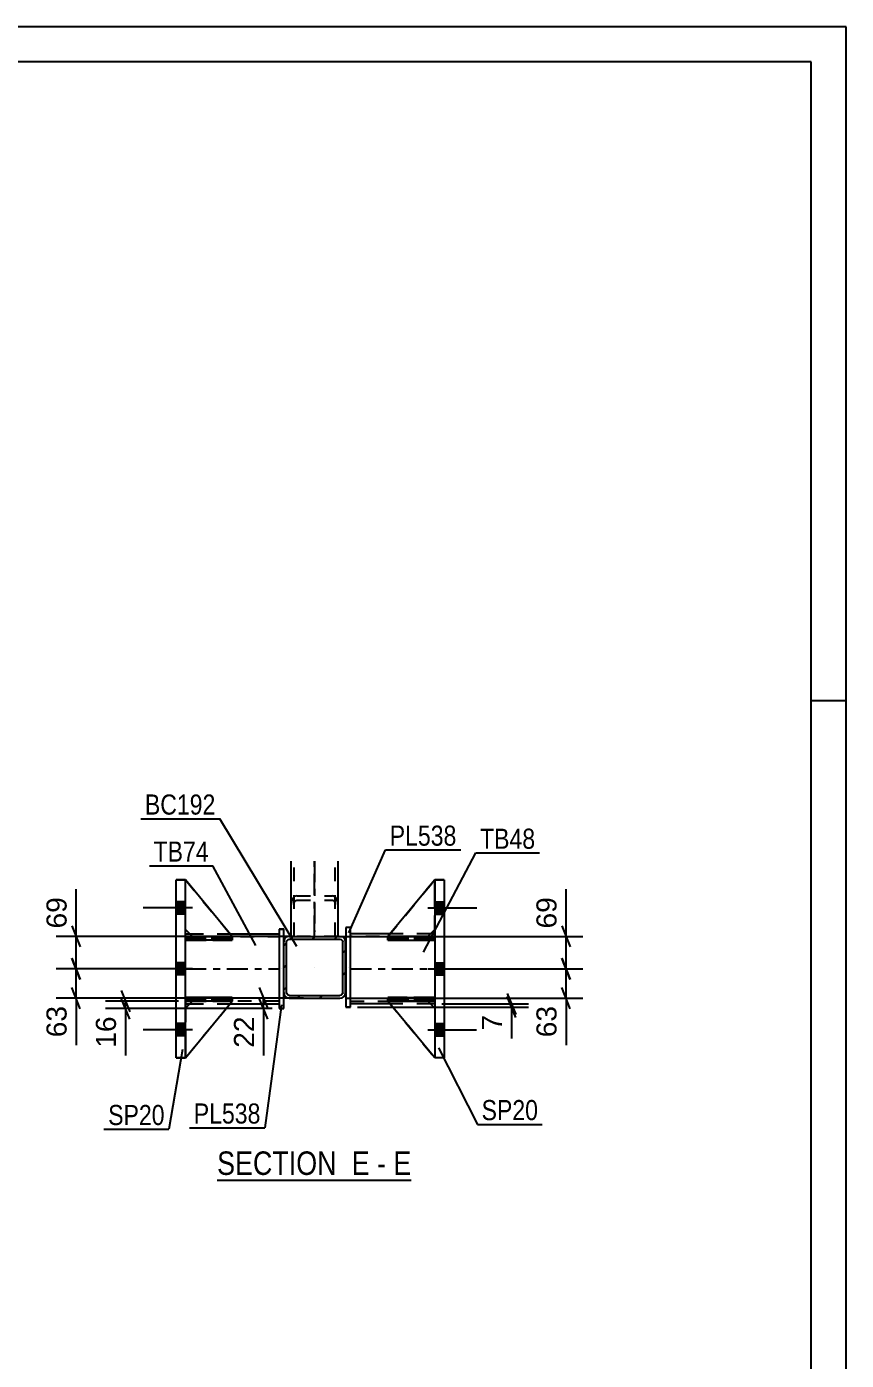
# Model space of a CAD drawing. Header units: millimetres. Extents: x 0 to 1189, y 0 to 841.
# Drawn here: x 1072.3 to 1189, y 651.1 to 841 of the extents above; entities that cross this region are included whole.
import ezdxf

# ---------------------------------------------------------------- set-up
doc = ezdxf.new("R2010")
doc.units = ezdxf.units.MM
doc.linetypes.add('DXK_LINE_DOT2', pattern=[3.9198, 1.9599, -1.9599])
doc.linetypes.add('DXK_LINE_DOT3', pattern=[5.9187, 2.979, -0.9799, 0.9799, -0.9799])
doc.styles.add('Arial', font='ARIAL.TTF', dxfattribs={"height": 0.2})
doc.styles.add('Arial Narrow', font='ARIALN.TTF', dxfattribs={"height": 0.2})

# ---------------------------------------------------------------- blocks, each defined once
blk = doc.blocks.new('Unknown-203723932-1135')
at = {"color": 5, "linetype": 'Continuous'}
for p, q in [((1189, 841), (0, 841)), ((1189, 0), (1189, 841)), ((1184, 836), (5, 836)), ((1184, 5), (1184, 836)), ((1189, 745), (1184, 745))]:
    blk.add_line(p, q, dxfattribs=at)
blk = doc.blocks.new('Unknown-203723932-19 - 7852')
at = {"color": 6, "linetype": 'Continuous'}
blk.add_line((1099.41, 676.74), (1127.06, 676.74), dxfattribs=at)
at = {"color": 0, "linetype": 'Continuous'}
for points in [[(1117.52, 677.49), (1117.52, 680.99), (1099.41, 680.99), (1099.41, 677.49)], [(1121.13, 677.49), (1121.13, 680.99), (1118.57, 680.99), (1118.57, 677.49)], [(1123.45, 677.49), (1123.45, 680.99), (1122.18, 680.99), (1122.18, 677.49)], [(1127.06, 677.49), (1127.06, 680.99), (1124.5, 680.99), (1124.5, 677.49)]]:
    blk.add_wipeout(points, dxfattribs=at)
at = {"color": 7, "linetype": 'Continuous', "style": 'Arial Narrow'}
for s, p in [('SECTION ', (1099.41, 677.49)), ('E', (1118.57, 677.49)), ('E', (1124.5, 677.49)), ('-', (1122.18, 677.49))]:
    blk.add_text(s, height=3.34, dxfattribs=at).set_placement(p)
blk = doc.blocks.new('Part-203723932-8010 - 7852')
at = {"color": 2, "linetype": 'Continuous'}
for p, q in [((1094.89, 719.5), (1094.89, 719.5)), ((1094.89, 719.5), (1094.89, 719.5)), ((1101.56, 711.43), (1094.89, 719.5)), ((1095.89, 711.43), (1094.89, 712.43)), ((1100.73, 711.43), (1101.56, 711.43)), ((1101.56, 711.43), (1101.56, 711.43))]:
    blk.add_line(p, q, dxfattribs=at)
at = {"color": 7, "linetype": 'DXK_LINE_DOT2'}
for p, q in [((1094.89, 712.43), (1094.89, 719.5)), ((1094.89, 719.5), (1101.56, 711.43)), ((1095.89, 711.43), (1094.89, 712.43)), ((1101.56, 711.43), (1095.89, 711.43)), ((1095.89, 711.43), (1095.89, 711.43)), ((1095.89, 711.43), (1100.73, 711.43)), ((1095.89, 711.43), (1095.89, 711.43))]:
    blk.add_line(p, q, dxfattribs=at)
at = {"color": 7, "linetype": 'DXK_LINE_DOT3'}
for p, q in [((1094.89, 711.43), (1094.89, 719.5)), ((1101.56, 711.43), (1094.89, 711.43))]:
    blk.add_line(p, q, dxfattribs=at)
blk = doc.blocks.new('Part-203723932-7934 - 7852')
at = {"color": 2, "linetype": 'Continuous'}
for p, q in [((1109.96, 711.46), (1109.96, 722.17)), ((1116.63, 711.46), (1116.63, 722.17))]:
    blk.add_line(p, q, dxfattribs=at)
at = {"color": 7, "linetype": 'DXK_LINE_DOT2'}
for p, q in [((1110.36, 711.46), (1110.36, 722.17)), ((1116.23, 711.46), (1116.23, 722.17)), ((1116.63, 711.46), (1109.96, 711.46)), ((1110.02, 711.46), (1109.96, 711.46))]:
    blk.add_line(p, q, dxfattribs=at)
at = {"color": 7, "linetype": 'DXK_LINE_DOT3'}
blk.add_line((1113.29, 711.46), (1113.29, 722.17), dxfattribs=at)
blk = doc.blocks.new('Bolt-203723932-7941 - 7852')
at = {"linetype": 'Continuous'}
for points in [[(1131.73, 714.63), (1131.73, 716.37), (1130.39, 716.37), (1130.39, 714.63)], [(1131.73, 714.63), (1131.73, 716.37), (1130.39, 716.37), (1130.39, 714.63)], [(1131.73, 714.63), (1131.73, 716.37), (1130.39, 716.37), (1130.39, 714.63)], [(1131.73, 705.97), (1131.73, 707.7), (1130.39, 707.7), (1130.39, 705.97)], [(1131.73, 705.97), (1131.73, 707.7), (1130.39, 707.7), (1130.39, 705.97)], [(1131.73, 697.3), (1131.73, 699.03), (1130.39, 699.03), (1130.39, 697.3)], [(1131.73, 697.3), (1131.73, 699.03), (1130.39, 699.03), (1130.39, 697.3)], [(1131.73, 697.3), (1131.73, 699.03), (1130.39, 699.03), (1130.39, 697.3)]]:
    blk.add_hatch(color=1, dxfattribs=at).paths.add_polyline_path(points)
at = {"color": 1, "linetype": 'Continuous'}
for p, q in [((1130.39, 716.37), (1131.73, 716.37)), ((1130.39, 716.37), (1131.73, 716.37)), ((1130.39, 716.37), (1131.73, 716.37)), ((1129.39, 715.5), (1136.39, 715.5)), ((1129.39, 715.5), (1136.39, 715.5)), ((1129.39, 715.5), (1136.39, 715.5)), ((1130.39, 714.63), (1131.73, 714.63)), ((1130.39, 714.63), (1131.73, 714.63)), ((1130.39, 714.63), (1131.73, 714.63)), ((1129.39, 706.83), (1136.39, 706.83)), ((1129.39, 706.83), (1136.39, 706.83)), ((1130.39, 707.7), (1131.73, 707.7)), ((1130.39, 707.7), (1131.73, 707.7)), ((1130.39, 705.97), (1131.73, 705.97)), ((1130.39, 705.97), (1131.73, 705.97)), ((1130.39, 699.03), (1131.73, 699.03)), ((1130.39, 699.03), (1131.73, 699.03)), ((1130.39, 699.03), (1131.73, 699.03)), ((1129.39, 698.17), (1136.39, 698.17)), ((1129.39, 698.17), (1136.39, 698.17)), ((1129.39, 698.17), (1136.39, 698.17)), ((1130.39, 697.3), (1131.73, 697.3)), ((1130.39, 697.3), (1131.73, 697.3)), ((1130.39, 697.3), (1131.73, 697.3))]:
    blk.add_line(p, q, dxfattribs=at)
blk = doc.blocks.new('Bolt-203723932-7942 - 7852')
at = {"linetype": 'Continuous'}
for points in [[(1094.89, 714.63), (1094.89, 716.37), (1093.56, 716.37), (1093.56, 714.63)], [(1094.89, 714.63), (1094.89, 716.37), (1093.56, 716.37), (1093.56, 714.63)], [(1094.89, 714.63), (1094.89, 716.37), (1093.56, 716.37), (1093.56, 714.63)], [(1094.89, 705.97), (1094.89, 707.7), (1093.56, 707.7), (1093.56, 705.97)], [(1094.89, 705.97), (1094.89, 707.7), (1093.56, 707.7), (1093.56, 705.97)], [(1094.89, 697.3), (1094.89, 699.03), (1093.56, 699.03), (1093.56, 697.3)], [(1094.89, 697.3), (1094.89, 699.03), (1093.56, 699.03), (1093.56, 697.3)], [(1094.89, 697.3), (1094.89, 699.03), (1093.56, 699.03), (1093.56, 697.3)]]:
    blk.add_hatch(color=1, dxfattribs=at).paths.add_polyline_path(points)
at = {"color": 1, "linetype": 'Continuous'}
for p, q in [((1094.89, 716.37), (1093.56, 716.37)), ((1094.89, 716.37), (1093.56, 716.37)), ((1094.89, 716.37), (1093.56, 716.37)), ((1095.89, 715.5), (1088.89, 715.5)), ((1095.89, 715.5), (1088.89, 715.5)), ((1095.89, 715.5), (1088.89, 715.5)), ((1094.89, 714.63), (1093.56, 714.63)), ((1094.89, 714.63), (1093.56, 714.63)), ((1094.89, 714.63), (1093.56, 714.63)), ((1095.89, 706.83), (1088.89, 706.83)), ((1095.89, 706.83), (1088.89, 706.83)), ((1094.89, 707.7), (1093.56, 707.7)), ((1094.89, 707.7), (1093.56, 707.7)), ((1094.89, 705.97), (1093.56, 705.97)), ((1094.89, 705.97), (1093.56, 705.97)), ((1094.89, 699.03), (1093.56, 699.03)), ((1094.89, 699.03), (1093.56, 699.03)), ((1094.89, 699.03), (1093.56, 699.03)), ((1095.89, 698.17), (1088.89, 698.17)), ((1095.89, 698.17), (1088.89, 698.17)), ((1095.89, 698.17), (1088.89, 698.17)), ((1094.89, 697.3), (1093.56, 697.3)), ((1094.89, 697.3), (1093.56, 697.3)), ((1094.89, 697.3), (1093.56, 697.3))]:
    blk.add_line(p, q, dxfattribs=at)
blk = doc.blocks.new('Part-203723932-7988 - 7852')
at = {"color": 2, "linetype": 'Continuous'}
for p, q in [((1124.06, 711.83), (1118.39, 711.83)), ((1130.39, 711.83), (1129.8, 711.83)), ((1124.05, 701.83), (1118.39, 701.83)), ((1130.39, 701.83), (1129.79, 701.83))]:
    blk.add_line(p, q, dxfattribs=at)
at = {"color": 7, "linetype": 'DXK_LINE_DOT2'}
for p, q in [((1118.39, 701.83), (1118.39, 711.83)), ((1130.39, 711.43), (1118.39, 711.43)), ((1129.8, 711.83), (1124.06, 711.83)), ((1130.39, 711.83), (1130.39, 701.83)), ((1118.39, 702.23), (1130.39, 702.23)), ((1129.79, 701.83), (1124.05, 701.83))]:
    blk.add_line(p, q, dxfattribs=at)
at = {"color": 7, "linetype": 'DXK_LINE_DOT3'}
blk.add_line((1118.39, 706.83), (1130.39, 706.83), dxfattribs=at)
blk = doc.blocks.new('Part-203723932-7993 - 7852')
at = {"color": 2, "linetype": 'Continuous'}
for p, q in [((1118.39, 712.73), (1117.73, 712.73)), ((1117.73, 712.73), (1117.73, 701.39)), ((1118.39, 701.39), (1118.39, 712.73)), ((1117.73, 701.39), (1118.39, 701.39))]:
    blk.add_line(p, q, dxfattribs=at)
at = {"color": 7, "linetype": 'DXK_LINE_DOT2'}
for p, q in [((1118.39, 712.73), (1117.73, 712.73)), ((1118.39, 701.39), (1117.73, 701.39))]:
    blk.add_line(p, q, dxfattribs=at)
at = {"color": 7, "linetype": 'DXK_LINE_DOT3'}
blk.add_line((1118.06, 707.06), (1118.06, 707.06), dxfattribs=at)
blk = doc.blocks.new('Part-203723932-7998 - 7852')
at = {"color": 2, "linetype": 'Continuous'}
for p, q in [((1108.89, 712.5), (1108.23, 712.5)), ((1108.23, 712.5), (1108.23, 701.17)), ((1108.89, 710.66), (1108.89, 712.5)), ((1108.89, 701.17), (1108.89, 703.46)), ((1108.23, 701.17), (1108.89, 701.17))]:
    blk.add_line(p, q, dxfattribs=at)
at = {"color": 7, "linetype": 'DXK_LINE_DOT2'}
for p, q in [((1108.23, 712.5), (1108.89, 712.5)), ((1108.89, 703.46), (1108.89, 710.66)), ((1108.23, 701.17), (1108.89, 701.17))]:
    blk.add_line(p, q, dxfattribs=at)
at = {"color": 7, "linetype": 'DXK_LINE_DOT3'}
blk.add_line((1108.56, 706.84), (1108.56, 706.84), dxfattribs=at)
blk = doc.blocks.new('Part-203723932-8007 - 7852')
at = {"color": 2, "linetype": 'Continuous'}
for p, q in [((1123.73, 702.77), (1130.39, 702.77)), ((1123.73, 702.77), (1123.73, 702.23)), ((1130.39, 702.77), (1130.39, 702.77)), ((1130.39, 702.23), (1130.39, 702.77)), ((1130.39, 702.23), (1123.73, 702.23))]:
    blk.add_line(p, q, dxfattribs=at)
at = {"color": 7, "linetype": 'DXK_LINE_DOT2'}
for p, q in [((1129.39, 702.77), (1123.73, 702.77)), ((1130.39, 702.77), (1129.39, 702.77)), ((1129.39, 702.77), (1129.39, 702.23)), ((1130.39, 702.77), (1130.39, 702.77)), ((1123.73, 702.23), (1129.39, 702.23)), ((1129.39, 702.23), (1130.39, 702.23))]:
    blk.add_line(p, q, dxfattribs=at)
blk = doc.blocks.new('Part-203723932-8008 - 7852')
at = {"color": 2, "linetype": 'Continuous'}
for p, q in [((1095.89, 702.23), (1094.89, 701.23)), ((1094.89, 694.17), (1101.56, 702.23)), ((1101.56, 702.23), (1095.89, 702.23)), ((1095.89, 702.23), (1095.89, 702.23)), ((1101.56, 702.23), (1101.56, 702.23))]:
    blk.add_line(p, q, dxfattribs=at)
at = {"color": 7, "linetype": 'DXK_LINE_DOT2'}
for p, q in [((1094.89, 701.23), (1095.89, 702.23)), ((1094.89, 694.17), (1101.56, 702.23)), ((1094.89, 701.23), (1094.89, 694.17)), ((1095.89, 702.23), (1101.56, 702.23))]:
    blk.add_line(p, q, dxfattribs=at)
at = {"color": 7, "linetype": 'DXK_LINE_DOT3'}
for p, q in [((1101.56, 702.23), (1094.89, 702.23)), ((1094.89, 702.23), (1094.89, 694.17))]:
    blk.add_line(p, q, dxfattribs=at)
blk = doc.blocks.new('Part-203723932-8009 - 7852')
at = {"color": 7, "linetype": 'DXK_LINE_DOT2'}
for p, q in [((1095.89, 702.23), (1094.89, 701.23)), ((1094.89, 694.17), (1101.56, 702.23)), ((1094.89, 701.23), (1095.89, 702.23)), ((1094.89, 694.17), (1101.56, 702.23)), ((1094.89, 701.23), (1094.89, 694.17)), ((1101.56, 702.23), (1095.89, 702.23)), ((1095.89, 702.23), (1095.89, 702.23)), ((1095.89, 702.23), (1101.56, 702.23)), ((1101.56, 702.23), (1101.56, 702.23))]:
    blk.add_line(p, q, dxfattribs=at)
at = {"color": 7, "linetype": 'DXK_LINE_DOT3'}
for p, q in [((1101.56, 702.23), (1094.89, 702.23)), ((1094.89, 702.23), (1094.89, 694.17))]:
    blk.add_line(p, q, dxfattribs=at)
blk = doc.blocks.new('Part-203723932-8015 - 7852')
at = {"color": 2, "linetype": 'Continuous'}
for p, q in [((1094.89, 711.83), (1095.49, 711.83)), ((1101.22, 711.83), (1108.23, 711.83)), ((1094.89, 701.83), (1095.5, 701.83)), ((1101.23, 701.83), (1108.23, 701.83))]:
    blk.add_line(p, q, dxfattribs=at)
at = {"color": 7, "linetype": 'DXK_LINE_DOT2'}
for p, q in [((1094.89, 701.83), (1094.89, 711.83)), ((1094.89, 711.43), (1108.23, 711.43)), ((1095.49, 711.83), (1101.22, 711.83)), ((1108.23, 711.83), (1108.23, 701.83)), ((1108.23, 702.23), (1094.89, 702.23)), ((1095.5, 701.83), (1101.23, 701.83))]:
    blk.add_line(p, q, dxfattribs=at)
at = {"color": 7, "linetype": 'DXK_LINE_DOT3'}
blk.add_line((1094.89, 706.83), (1108.23, 706.83), dxfattribs=at)
blk = doc.blocks.new('Part-203723932-8018 - 7852')
at = {"color": 2, "linetype": 'Continuous'}
for p, q in [((1123.73, 702.23), (1123.73, 702.23)), ((1129.39, 702.23), (1123.73, 702.23)), ((1130.39, 694.17), (1123.73, 702.23)), ((1129.39, 702.23), (1129.39, 702.23)), ((1129.39, 702.23), (1130.39, 701.23))]:
    blk.add_line(p, q, dxfattribs=at)
at = {"color": 7, "linetype": 'DXK_LINE_DOT2'}
for p, q in [((1123.73, 702.23), (1129.39, 702.23)), ((1130.39, 694.17), (1123.73, 702.23)), ((1129.39, 702.23), (1130.39, 701.23)), ((1130.39, 701.23), (1130.39, 694.17))]:
    blk.add_line(p, q, dxfattribs=at)
at = {"color": 7, "linetype": 'DXK_LINE_DOT3'}
for p, q in [((1123.73, 702.23), (1130.39, 702.23)), ((1130.39, 702.23), (1130.39, 694.17))]:
    blk.add_line(p, q, dxfattribs=at)
blk = doc.blocks.new('Part-203723932-8083 - 7852')
at = {"color": 7, "linetype": 'DXK_LINE_DOT2'}
for p, q in [((1094.89, 712.43), (1094.89, 719.5)), ((1094.89, 719.5), (1101.56, 711.43)), ((1094.89, 719.5), (1101.56, 711.43)), ((1095.89, 711.43), (1094.89, 712.43)), ((1095.89, 711.43), (1094.89, 712.43)), ((1101.56, 711.43), (1095.89, 711.43)), ((1095.89, 711.43), (1095.89, 711.43)), ((1095.89, 711.43), (1101.56, 711.43)), ((1101.56, 711.43), (1101.56, 711.43))]:
    blk.add_line(p, q, dxfattribs=at)
at = {"color": 7, "linetype": 'DXK_LINE_DOT3'}
for p, q in [((1094.89, 711.43), (1094.89, 719.5)), ((1101.56, 711.43), (1094.89, 711.43))]:
    blk.add_line(p, q, dxfattribs=at)
blk = doc.blocks.new('Part-203723932-8019 - 7852')
at = {"color": 7, "linetype": 'DXK_LINE_DOT2'}
for p, q in [((1094.89, 702.77), (1095.89, 702.77)), ((1101.56, 702.77), (1094.89, 702.77)), ((1094.89, 702.77), (1094.89, 702.77)), ((1094.89, 702.77), (1094.89, 702.24)), ((1094.89, 702.77), (1094.89, 702.23)), ((1095.89, 702.77), (1101.56, 702.77)), ((1095.89, 702.77), (1095.89, 702.24)), ((1101.56, 702.77), (1101.56, 702.24)), ((1095.89, 702.24), (1094.89, 702.24)), ((1094.89, 702.23), (1101.56, 702.24)), ((1094.89, 702.23), (1094.89, 702.24)), ((1101.56, 702.24), (1095.89, 702.24))]:
    blk.add_line(p, q, dxfattribs=at)
at = {"color": 7, "linetype": 'DXK_LINE_DOT3'}
for p, q in [((1094.89, 702.5), (1101.56, 702.5)), ((1101.56, 702.5), (1094.89, 702.5))]:
    blk.add_line(p, q, dxfattribs=at)
blk = doc.blocks.new('Part-203723932-8084 - 7852')
at = {"color": 7, "linetype": 'DXK_LINE_DOT2'}
for p, q in [((1094.89, 711.44), (1095.89, 711.44)), ((1101.4, 711.44), (1094.89, 711.43)), ((1094.89, 711.43), (1094.89, 711.44)), ((1094.89, 711.44), (1094.89, 710.9)), ((1094.89, 711.43), (1094.89, 710.9)), ((1095.89, 710.9), (1094.89, 710.9)), ((1094.89, 710.9), (1101.56, 710.9)), ((1094.89, 710.9), (1094.89, 710.9)), ((1095.89, 711.44), (1101.56, 711.44)), ((1095.89, 711.44), (1095.89, 710.9)), ((1101.56, 710.9), (1095.89, 710.9)), ((1101.56, 711.44), (1101.56, 710.9))]:
    blk.add_line(p, q, dxfattribs=at)
blk = doc.blocks.new('Part-203723932-8020 - 7852')
at = {"color": 2, "linetype": 'Continuous'}
for p, q in [((1094.89, 710.9), (1094.89, 711.43)), ((1094.89, 711.43), (1100.73, 711.43)), ((1101.56, 710.9), (1094.89, 710.9)), ((1094.89, 710.9), (1094.89, 710.9)), ((1101.56, 711.43), (1101.55, 711.43)), ((1101.56, 710.9), (1101.56, 711.43))]:
    blk.add_line(p, q, dxfattribs=at)
at = {"color": 7, "linetype": 'DXK_LINE_DOT2'}
for p, q in [((1095.89, 711.43), (1094.89, 711.43)), ((1094.89, 710.9), (1095.89, 710.9)), ((1095.89, 710.9), (1095.89, 711.43)), ((1101.55, 711.43), (1095.89, 711.43)), ((1095.89, 710.9), (1101.56, 710.9)), ((1100.73, 711.43), (1101.55, 711.43))]:
    blk.add_line(p, q, dxfattribs=at)
at = {"color": 7, "linetype": 'DXK_LINE_DOT3'}
for p, q in [((1094.89, 711.17), (1101.56, 711.17)), ((1101.56, 711.17), (1094.89, 711.17))]:
    blk.add_line(p, q, dxfattribs=at)
blk = doc.blocks.new('Part-203723932-8021 - 7852')
at = {"color": 2, "linetype": 'Continuous'}
for p, q in [((1094.89, 702.23), (1094.89, 702.77)), ((1101.56, 702.77), (1094.89, 702.77)), ((1101.56, 702.23), (1101.56, 702.77)), ((1101.56, 702.23), (1094.89, 702.23)), ((1094.89, 702.23), (1094.89, 702.23))]:
    blk.add_line(p, q, dxfattribs=at)
at = {"color": 7, "linetype": 'DXK_LINE_DOT2'}
for p, q in [((1095.89, 702.77), (1094.89, 702.77)), ((1095.89, 702.23), (1095.89, 702.77)), ((1101.56, 702.77), (1095.89, 702.77)), ((1094.89, 702.23), (1095.89, 702.23)), ((1095.89, 702.23), (1101.56, 702.23))]:
    blk.add_line(p, q, dxfattribs=at)
blk = doc.blocks.new('Part-203723932-8026 - 7852')
at = {"color": 2, "linetype": 'Continuous'}
for p, q in [((1093.56, 719.5), (1093.56, 719.5)), ((1093.56, 719.5), (1094.89, 719.5)), ((1093.56, 694.17), (1093.56, 719.5)), ((1094.89, 719.5), (1094.89, 719.5)), ((1094.89, 694.17), (1094.89, 719.5)), ((1094.89, 694.17), (1093.56, 694.17))]:
    blk.add_line(p, q, dxfattribs=at)
at = {"color": 7, "linetype": 'DXK_LINE_DOT2'}
for p, q in [((1094.89, 719.5), (1093.56, 719.5)), ((1093.56, 719.5), (1093.56, 719.5)), ((1094.89, 719.5), (1094.89, 719.5)), ((1093.56, 694.17), (1094.89, 694.17))]:
    blk.add_line(p, q, dxfattribs=at)
blk = doc.blocks.new('Part-203723932-8028 - 7852')
at = {"color": 7, "linetype": 'DXK_LINE_DOT2'}
for p, q in [((1109.96, 711.46), (1109.96, 722.17)), ((1110.36, 711.46), (1110.36, 722.17)), ((1116.23, 711.46), (1116.23, 722.17)), ((1116.63, 711.46), (1116.63, 722.17)), ((1110.02, 716.48), (1109.96, 716)), ((1110.19, 716.88), (1110.02, 716.48)), ((1110.45, 717.15), (1110.19, 716.88)), ((1110.36, 716), (1110.39, 716.24)), ((1110.39, 716.24), (1110.48, 716.44)), ((1110.76, 717.24), (1110.45, 717.15)), ((1110.48, 716.44), (1110.61, 716.58)), ((1110.61, 716.58), (1110.76, 716.62)), ((1110.76, 717.24), (1115.83, 717.24)), ((1110.76, 716.62), (1115.83, 716.62)), ((1116.13, 717.15), (1115.83, 717.24)), ((1115.83, 716.62), (1115.98, 716.58)), ((1115.98, 716.58), (1116.11, 716.44)), ((1116.11, 716.44), (1116.19, 716.24)), ((1116.39, 716.88), (1116.13, 717.15)), ((1116.19, 716.24), (1116.23, 716)), ((1116.56, 716.48), (1116.39, 716.88)), ((1116.63, 716), (1116.56, 716.48)), ((1109.96, 711.46), (1116.63, 711.46)), ((1110.02, 711.46), (1109.96, 711.46))]:
    blk.add_line(p, q, dxfattribs=at)
at = {"color": 7, "linetype": 'DXK_LINE_DOT3'}
blk.add_line((1113.29, 722.17), (1113.29, 712.08), dxfattribs=at)
blk = doc.blocks.new('Part-203723932-8039 - 7852')
at = {"color": 7, "linetype": 'DXK_LINE_DOT2'}
for p, q in [((1123.73, 702.24), (1123.73, 702.77)), ((1123.73, 702.77), (1129.39, 702.77)), ((1130.39, 702.77), (1123.73, 702.77)), ((1129.39, 702.24), (1129.39, 702.77)), ((1129.39, 702.77), (1130.39, 702.77)), ((1130.39, 702.24), (1130.39, 702.77)), ((1130.39, 702.23), (1130.39, 702.77)), ((1130.39, 702.77), (1130.39, 702.77)), ((1129.39, 702.24), (1123.73, 702.24)), ((1123.73, 702.24), (1130.39, 702.23)), ((1130.39, 702.24), (1129.39, 702.24)), ((1130.39, 702.23), (1130.39, 702.24))]:
    blk.add_line(p, q, dxfattribs=at)
at = {"color": 7, "linetype": 'DXK_LINE_DOT3'}
for p, q in [((1130.39, 702.5), (1123.73, 702.5)), ((1123.73, 702.5), (1130.39, 702.5))]:
    blk.add_line(p, q, dxfattribs=at)
blk = doc.blocks.new('Part-203723932-8040 - 7852')
at = {"color": 2, "linetype": 'Continuous'}
for p, q in [((1123.73, 711.43), (1123.73, 711.43)), ((1123.73, 711.43), (1123.73, 710.9)), ((1123.73, 710.9), (1130.39, 710.9)), ((1130.39, 711.43), (1124.56, 711.43)), ((1130.39, 711.43), (1130.39, 711.43)), ((1130.39, 711.43), (1130.39, 710.9))]:
    blk.add_line(p, q, dxfattribs=at)
at = {"color": 7, "linetype": 'DXK_LINE_DOT2'}
for p, q in [((1124.56, 711.43), (1123.73, 711.43)), ((1129.39, 711.43), (1123.73, 711.43)), ((1123.73, 710.9), (1129.39, 710.9)), ((1129.39, 711.43), (1130.39, 711.43)), ((1129.39, 711.43), (1129.39, 710.9)), ((1129.39, 710.9), (1130.39, 710.9)), ((1130.39, 711.43), (1130.39, 711.43))]:
    blk.add_line(p, q, dxfattribs=at)
blk = doc.blocks.new('Part-203723932-8043 - 7852')
at = {"color": 7, "linetype": 'DXK_LINE_DOT2'}
for p, q in [((1123.73, 702.23), (1129.39, 702.23)), ((1130.39, 694.17), (1123.73, 702.23)), ((1123.73, 702.23), (1123.73, 702.23)), ((1129.39, 702.23), (1123.73, 702.23)), ((1123.73, 702.23), (1130.39, 694.17)), ((1129.39, 702.23), (1130.39, 701.23)), ((1129.39, 702.23), (1129.39, 702.23)), ((1130.39, 701.23), (1129.39, 702.23)), ((1130.39, 701.23), (1130.39, 694.17))]:
    blk.add_line(p, q, dxfattribs=at)
at = {"color": 7, "linetype": 'DXK_LINE_DOT3'}
for p, q in [((1123.73, 702.23), (1130.39, 702.23)), ((1130.39, 702.23), (1130.39, 694.17))]:
    blk.add_line(p, q, dxfattribs=at)
blk = doc.blocks.new('Part-203723932-8046 - 7852')
at = {"color": 2, "linetype": 'Continuous'}
for p, q in [((1130.39, 719.5), (1123.73, 711.43)), ((1130.39, 719.5), (1130.39, 719.5)), ((1130.39, 719.5), (1130.39, 719.5)), ((1129.4, 711.43), (1130.39, 712.43)), ((1124.56, 711.43), (1123.73, 711.43)), ((1123.73, 711.43), (1123.73, 711.43))]:
    blk.add_line(p, q, dxfattribs=at)
at = {"color": 7, "linetype": 'DXK_LINE_DOT2'}
for p, q in [((1130.39, 719.5), (1123.73, 711.43)), ((1130.39, 712.43), (1130.39, 719.5)), ((1129.39, 711.43), (1130.39, 712.43)), ((1129.39, 711.43), (1123.73, 711.43)), ((1129.39, 711.43), (1124.56, 711.43)), ((1129.39, 711.43), (1129.4, 711.43)), ((1129.39, 711.43), (1129.39, 711.43))]:
    blk.add_line(p, q, dxfattribs=at)
at = {"color": 7, "linetype": 'DXK_LINE_DOT3'}
for p, q in [((1130.39, 711.43), (1130.39, 719.5)), ((1123.73, 711.43), (1130.39, 711.43))]:
    blk.add_line(p, q, dxfattribs=at)
blk = doc.blocks.new('Part-203723932-8049 - 7852')
at = {"color": 7, "linetype": 'DXK_LINE_DOT2'}
for p, q in [((1130.39, 719.5), (1123.73, 711.43)), ((1123.73, 711.43), (1130.39, 719.5)), ((1130.39, 712.43), (1130.39, 719.5)), ((1129.39, 711.43), (1130.39, 712.43)), ((1129.39, 711.43), (1130.39, 712.43)), ((1123.73, 711.43), (1129.39, 711.43)), ((1123.73, 711.43), (1123.73, 711.43)), ((1129.39, 711.43), (1123.73, 711.43)), ((1129.39, 711.43), (1129.39, 711.43))]:
    blk.add_line(p, q, dxfattribs=at)
at = {"color": 7, "linetype": 'DXK_LINE_DOT3'}
for p, q in [((1130.39, 711.43), (1130.39, 719.5)), ((1123.73, 711.43), (1130.39, 711.43))]:
    blk.add_line(p, q, dxfattribs=at)
blk = doc.blocks.new('Part-203723932-8050 - 7852')
at = {"color": 7, "linetype": 'DXK_LINE_DOT2'}
for p, q in [((1123.73, 710.9), (1123.73, 711.44)), ((1123.73, 711.44), (1129.39, 711.44)), ((1130.39, 711.43), (1123.73, 711.44)), ((1129.39, 710.9), (1123.73, 710.9)), ((1123.73, 710.9), (1130.39, 710.9)), ((1129.39, 710.9), (1129.39, 711.44)), ((1129.39, 711.44), (1130.39, 711.44)), ((1130.39, 710.9), (1129.39, 710.9)), ((1130.39, 710.9), (1130.39, 711.44)), ((1130.39, 711.43), (1130.39, 711.44)), ((1130.39, 710.9), (1130.39, 711.43)), ((1130.39, 710.9), (1130.39, 710.9))]:
    blk.add_line(p, q, dxfattribs=at)
at = {"color": 7, "linetype": 'DXK_LINE_DOT3'}
for p, q in [((1130.39, 711.17), (1123.73, 711.17)), ((1123.73, 711.17), (1130.39, 711.17))]:
    blk.add_line(p, q, dxfattribs=at)
blk = doc.blocks.new('Part-203723932-8061 - 7852')
at = {"color": 2, "linetype": 'Continuous'}
for p, q in [((1130.39, 719.5), (1131.73, 719.5)), ((1130.39, 719.5), (1130.39, 719.5)), ((1130.39, 719.5), (1130.39, 694.17)), ((1131.73, 719.5), (1131.73, 719.5)), ((1131.73, 719.5), (1131.73, 694.17)), ((1131.73, 694.17), (1130.39, 694.17))]:
    blk.add_line(p, q, dxfattribs=at)
at = {"color": 7, "linetype": 'DXK_LINE_DOT2'}
for p, q in [((1131.73, 719.5), (1130.39, 719.5)), ((1130.39, 719.5), (1130.39, 719.5)), ((1131.73, 719.5), (1131.73, 719.5)), ((1131.73, 694.17), (1130.39, 694.17))]:
    blk.add_line(p, q, dxfattribs=at)
blk = doc.blocks.new('Part-203723932-8078 - 7852')
at = {"linetype": 'Continuous'}
h = blk.add_hatch(dxfattribs=at)
h.set_pattern_fill('', scale=0.7, style=0, pattern_type=0)
h.set_pattern_definition([(45, (1117.1982, 702.72), (-1.57154, 1.57154), [])])
h.paths.add_polyline_path([(1116.89, 702.66), (1117.2, 702.72), (1117.46, 702.89), (1117.63, 703.15), (1117.69, 703.46), (1117.69, 710.66), (1117.63, 710.97), (1117.46, 711.22), (1117.2, 711.4), (1116.89, 711.46), (1109.69, 711.46), (1109.39, 711.4), (1109.13, 711.22), (1108.95, 710.97), (1108.89, 710.66), (1108.89, 703.46), (1108.95, 703.15), (1109.13, 702.89), (1109.39, 702.72), (1109.69, 702.66)])
h.paths.add_polyline_path([(1109.69, 703.06), (1109.54, 703.09), (1109.41, 703.18), (1109.32, 703.31), (1109.29, 703.46), (1109.29, 710.66), (1109.32, 710.81), (1109.41, 710.94), (1109.54, 711.03), (1109.69, 711.06), (1116.89, 711.06), (1117.05, 711.03), (1117.17, 710.94), (1117.26, 710.81), (1117.29, 710.66), (1117.29, 703.46), (1117.26, 703.31), (1117.17, 703.18), (1117.05, 703.09), (1116.89, 703.06)])
at = {"color": 2, "linetype": 'Continuous'}
for p, q in [((1108.95, 710.97), (1108.89, 710.66)), ((1108.89, 710.66), (1108.89, 710.66)), ((1108.89, 703.46), (1108.89, 710.66)), ((1109.29, 710.66), (1109.32, 710.81)), ((1109.29, 710.66), (1109.29, 710.66)), ((1109.29, 703.46), (1109.29, 710.66)), ((1109.32, 710.81), (1109.41, 710.94)), ((1109.69, 711.46), (1109.39, 711.4)), ((1109.41, 710.94), (1109.54, 711.03)), ((1109.54, 711.03), (1109.69, 711.06)), ((1109.69, 711.46), (1109.69, 711.46)), ((1109.69, 711.46), (1116.89, 711.46)), ((1109.69, 711.06), (1109.69, 711.06)), ((1109.69, 711.06), (1116.89, 711.06)), ((1116.89, 711.46), (1116.89, 711.46)), ((1117.2, 711.4), (1116.89, 711.46)), ((1116.89, 711.06), (1116.89, 711.06)), ((1116.89, 711.06), (1117.05, 711.03)), ((1117.05, 711.03), (1117.17, 710.94)), ((1117.17, 710.94), (1117.26, 710.81)), ((1117.26, 710.81), (1117.29, 710.66)), ((1117.29, 710.66), (1117.29, 710.66)), ((1117.29, 703.46), (1117.29, 710.66)), ((1117.69, 710.66), (1117.63, 710.97)), ((1117.69, 710.66), (1117.69, 710.66)), ((1117.69, 703.46), (1117.69, 710.66)), ((1108.89, 703.46), (1108.89, 703.46)), ((1108.89, 703.46), (1108.95, 703.15)), ((1109.29, 703.46), (1109.29, 703.46)), ((1109.32, 703.31), (1109.29, 703.46)), ((1109.41, 703.18), (1109.32, 703.31)), ((1109.39, 702.72), (1109.69, 702.66)), ((1109.54, 703.09), (1109.41, 703.18)), ((1109.69, 703.06), (1109.54, 703.09)), ((1109.69, 703.06), (1109.69, 703.06)), ((1109.69, 703.06), (1116.89, 703.06)), ((1117.05, 703.09), (1116.89, 703.06)), ((1116.89, 703.06), (1116.89, 703.06)), ((1116.89, 702.66), (1117.2, 702.72)), ((1117.17, 703.18), (1117.05, 703.09)), ((1117.26, 703.31), (1117.17, 703.18)), ((1117.29, 703.46), (1117.26, 703.31)), ((1117.29, 703.46), (1117.29, 703.46)), ((1117.63, 703.15), (1117.69, 703.46)), ((1117.69, 703.46), (1117.69, 703.46)), ((1109.69, 702.66), (1109.69, 702.66)), ((1109.69, 702.66), (1116.89, 702.66)), ((1116.89, 702.66), (1116.89, 702.66))]:
    blk.add_line(p, q, dxfattribs=at)
at = {"color": 7, "linetype": 'DXK_LINE_DOT3'}
blk.add_line((1113.29, 707.06), (1113.29, 707.06), dxfattribs=at)
at = {"color": 2, "linetype": 'Continuous'}
for centre, start, end in [((1109.69, 710.66), 112.5, 157.5), ((1116.89, 710.66), 22.5, 67.5), ((1109.69, 703.46), 202.5, 247.5), ((1116.89, 703.46), 292.5, 337.5)]:
    blk.add_arc(centre, 0.8, start, end, dxfattribs=at)
blk = doc.blocks.new('StraightDimension-203723932-8138 - 7852')
at = {"color": 7, "linetype": 'Continuous'}
for p, q in [((1148.49, 712.96), (1149.69, 709.96)), ((1116.46, 711.46), (1151.49, 711.46)), ((1149.09, 706.83), (1149.09, 711.46)), ((1132.73, 706.83), (1151.49, 706.83)), ((1149.69, 705.33), (1148.49, 708.33))]:
    blk.add_line(p, q, dxfattribs=at)
at = {"color": 0}
blk.add_wipeout([(1148.34, 717.63), (1144.14, 717.63), (1144.14, 711.98), (1148.34, 711.98)], dxfattribs=at)
at = {"color": 7, "linetype": 'Continuous'}
blk.add_line((1149.09, 711.46), (1149.09, 718.16), dxfattribs=at)
blk.add_line((1149.09, 711.46), (1149.09, 718.16), dxfattribs=at)
at = {"color": 3, "style": 'Arial'}
blk.add_text('69', height=2.865, rotation=90.0002, dxfattribs=at).set_placement((1147.74, 712.58))
blk = doc.blocks.new('StraightDimension-203723932-8110 - 7852')
at = {"color": 7, "linetype": 'Continuous'}
for p, q in [((1078.73, 712.96), (1079.93, 709.96)), ((1110.48, 711.46), (1076.48, 711.46)), ((1079.33, 706.83), (1079.33, 711.46)), ((1092.56, 706.83), (1076.48, 706.83)), ((1079.93, 705.33), (1078.73, 708.33))]:
    blk.add_line(p, q, dxfattribs=at)
at = {"color": 0}
blk.add_wipeout([(1078.58, 717.63), (1074.38, 717.63), (1074.38, 711.98), (1078.58, 711.98)], dxfattribs=at)
at = {"color": 7, "linetype": 'Continuous'}
blk.add_line((1079.33, 711.46), (1079.33, 718.16), dxfattribs=at)
blk.add_line((1079.33, 711.46), (1079.33, 718.16), dxfattribs=at)
at = {"color": 3, "style": 'Arial'}
blk.add_text('69', height=2.865, rotation=90.0002, dxfattribs=at).set_placement((1077.98, 712.58))
blk = doc.blocks.new('StraightDimension-203723932-8177 - 7852')
at = {"color": 7, "linetype": 'Continuous'}
for p, q in [((1085.76, 703.73), (1086.96, 700.73)), ((1093.89, 702.23), (1083.51, 702.23)), ((1107.23, 701.17), (1083.51, 701.17)), ((1086.96, 699.67), (1085.76, 702.67)), ((1086.36, 701.17), (1086.36, 702.23))]:
    blk.add_line(p, q, dxfattribs=at)
at = {"color": 0}
blk.add_wipeout([(1085.61, 700.64), (1081.41, 700.64), (1081.41, 695), (1085.61, 695)], dxfattribs=at)
at = {"color": 7, "linetype": 'Continuous'}
blk.add_line((1086.36, 701.17), (1086.36, 694.47), dxfattribs=at)
blk.add_line((1086.36, 701.17), (1086.36, 694.47), dxfattribs=at)
at = {"color": 3, "style": 'Arial'}
blk.add_text('16', height=2.865, rotation=90.0002, dxfattribs=at).set_placement((1085.01, 695.6))
blk = doc.blocks.new('StraightDimension-203723932-8166 - 7852')
at = {"color": 7, "linetype": 'Continuous'}
for p, q in [((1105.42, 704.16), (1106.62, 701.16)), ((1109.49, 702.66), (1103.17, 702.66)), ((1107.23, 701.17), (1103.17, 701.17)), ((1106.62, 699.67), (1105.42, 702.67)), ((1106.02, 701.17), (1106.02, 702.66))]:
    blk.add_line(p, q, dxfattribs=at)
at = {"color": 0}
blk.add_wipeout([(1105.27, 700.64), (1101.07, 700.64), (1101.07, 695), (1105.27, 695)], dxfattribs=at)
at = {"color": 7, "linetype": 'Continuous'}
blk.add_line((1106.02, 701.17), (1106.02, 694.47), dxfattribs=at)
blk.add_line((1106.02, 701.17), (1106.02, 694.47), dxfattribs=at)
at = {"color": 3, "style": 'Arial'}
blk.add_text('22', height=2.865, rotation=90.0002, dxfattribs=at).set_placement((1104.67, 695.6))
blk = doc.blocks.new('StraightDimension-203723932-8124 - 7852')
at = {"color": 7, "linetype": 'Continuous'}
for p, q in [((1092.56, 706.83), (1076.48, 706.83)), ((1078.73, 708.33), (1079.93, 705.33)), ((1079.33, 702.66), (1079.33, 706.83)), ((1079.93, 701.16), (1078.73, 704.16)), ((1111.7, 702.66), (1076.48, 702.66))]:
    blk.add_line(p, q, dxfattribs=at)
at = {"color": 0}
blk.add_wipeout([(1078.58, 702.13), (1074.38, 702.13), (1074.38, 696.49), (1078.58, 696.49)], dxfattribs=at)
at = {"color": 7, "linetype": 'Continuous'}
blk.add_line((1079.33, 702.66), (1079.33, 695.96), dxfattribs=at)
blk.add_line((1079.33, 702.66), (1079.33, 695.96), dxfattribs=at)
at = {"color": 3, "style": 'Arial'}
blk.add_text('63', height=2.865, rotation=90.0002, dxfattribs=at).set_placement((1077.98, 697.09))
blk = doc.blocks.new('StraightDimension-203723932-8152 - 7852')
at = {"color": 7, "linetype": 'Continuous'}
for p, q in [((1132.73, 706.83), (1151.49, 706.83)), ((1148.49, 708.33), (1149.69, 705.33)), ((1149.09, 702.66), (1149.09, 706.83)), ((1149.69, 701.16), (1148.49, 704.16)), ((1117.89, 702.66), (1151.49, 702.66))]:
    blk.add_line(p, q, dxfattribs=at)
at = {"color": 0}
blk.add_wipeout([(1148.34, 702.13), (1144.14, 702.13), (1144.14, 696.49), (1148.34, 696.49)], dxfattribs=at)
at = {"color": 7, "linetype": 'Continuous'}
blk.add_line((1149.09, 702.66), (1149.09, 695.96), dxfattribs=at)
blk.add_line((1149.09, 702.66), (1149.09, 695.96), dxfattribs=at)
at = {"color": 3, "style": 'Arial'}
blk.add_text('63', height=2.865, rotation=90.0002, dxfattribs=at).set_placement((1147.74, 697.09))
blk = doc.blocks.new('StraightDimension-203723932-8191 - 7852')
at = {"color": 7, "linetype": 'Continuous'}
for p, q in [((1140.73, 703.33), (1141.93, 700.33)), ((1141.93, 699.89), (1140.73, 702.89)), ((1119.39, 701.39), (1143.73, 701.39)), ((1131.39, 701.83), (1143.73, 701.83)), ((1141.33, 701.39), (1141.33, 701.83))]:
    blk.add_line(p, q, dxfattribs=at)
at = {"color": 0}
blk.add_wipeout([(1140.58, 700.87), (1136.38, 700.87), (1136.38, 697.44), (1140.58, 697.44)], dxfattribs=at)
at = {"color": 7, "linetype": 'Continuous'}
blk.add_line((1141.33, 701.39), (1141.33, 696.92), dxfattribs=at)
blk.add_line((1141.33, 701.39), (1141.33, 696.92), dxfattribs=at)
at = {"color": 3, "style": 'Arial'}
blk.add_text('7', height=2.87, rotation=90.0002, dxfattribs=at).set_placement((1139.98, 698.04))
blk = doc.blocks.new('Mark-203723932-8074 - 7852')
at = {"color": 0}
blk.add_wipeout([(1099.18, 728.8), (1099.18, 731.8), (1089.13, 731.8), (1089.13, 728.8)], dxfattribs=at)
blk.add_wipeout([(1099.18, 728.8), (1099.18, 731.8), (1089.13, 731.8), (1089.13, 728.8)], dxfattribs=at)
at = {"color": 30, "linetype": 'Continuous'}
for p in [(1088.53, 728.2), (1110.78, 710.02)]:
    blk.add_line(p, (1099.78, 728.2), dxfattribs=at)
at = {"color": 3, "style": 'Arial Narrow'}
blk.add_text('BC192', height=2.863, dxfattribs=at).set_placement((1089.13, 728.8))
blk = doc.blocks.new('Mark-203723932-7989 - 7852')
at = {"color": 0}
blk.add_wipeout([(1133.49, 724.37), (1133.49, 727.37), (1123.99, 727.37), (1123.99, 724.37)], dxfattribs=at)
blk.add_wipeout([(1133.49, 724.37), (1133.49, 727.37), (1123.99, 727.37), (1123.99, 724.37)], dxfattribs=at)
at = {"color": 30, "linetype": 'Continuous'}
for p, q in [((1118.15, 711.97), (1123.39, 723.77)), ((1123.39, 723.77), (1134.09, 723.77))]:
    blk.add_line(p, q, dxfattribs=at)
at = {"color": 3, "style": 'Arial Narrow'}
blk.add_text('PL538', height=2.863, dxfattribs=at).set_placement((1123.99, 724.37))
blk = doc.blocks.new('Mark-203723932-8022 - 7852')
at = {"color": 0}
blk.add_wipeout([(1091.94, 684.59), (1091.94, 687.59), (1083.9, 687.59), (1083.9, 684.59)], dxfattribs=at)
blk.add_wipeout([(1091.94, 684.59), (1091.94, 687.59), (1083.9, 687.59), (1083.9, 684.59)], dxfattribs=at)
at = {"color": 30, "linetype": 'Continuous'}
for p in [(1094.49, 695.37), (1083.3, 683.99)]:
    blk.add_line(p, (1092.54, 683.99), dxfattribs=at)
at = {"color": 3, "style": 'Arial Narrow'}
blk.add_text('SP20', height=2.863, dxfattribs=at).set_placement((1083.9, 684.59))
blk = doc.blocks.new('Mark-203723932-7984 - 7852')
at = {"color": 0}
blk.add_wipeout([(1144.7, 723.93), (1144.7, 726.93), (1136.85, 726.93), (1136.85, 723.93)], dxfattribs=at)
blk.add_wipeout([(1144.7, 723.93), (1144.7, 726.93), (1136.85, 726.93), (1136.85, 723.93)], dxfattribs=at)
at = {"color": 30, "linetype": 'Continuous'}
for p, q in [((1128.79, 709.23), (1136.25, 723.33)), ((1136.25, 723.33), (1145.3, 723.33))]:
    blk.add_line(p, q, dxfattribs=at)
at = {"color": 3, "style": 'Arial Narrow'}
blk.add_text('TB48', height=2.863, dxfattribs=at).set_placement((1136.85, 723.93))
blk = doc.blocks.new('Mark-203723932-8057 - 7852')
at = {"color": 0}
blk.add_wipeout([(1145.11, 685.29), (1145.11, 688.29), (1137.07, 688.29), (1137.07, 685.29)], dxfattribs=at)
blk.add_wipeout([(1145.11, 685.29), (1145.11, 688.29), (1137.07, 688.29), (1137.07, 685.29)], dxfattribs=at)
at = {"color": 30, "linetype": 'Continuous'}
for p, q in [((1130.93, 695.58), (1136.47, 684.69)), ((1136.47, 684.69), (1145.71, 684.69))]:
    blk.add_line(p, q, dxfattribs=at)
at = {"color": 3, "style": 'Arial Narrow'}
blk.add_text('SP20', height=2.863, dxfattribs=at).set_placement((1137.07, 685.29))
blk = doc.blocks.new('Mark-203723932-7994 - 7852')
at = {"color": 0}
blk.add_wipeout([(1105.59, 684.8), (1105.59, 687.8), (1096.09, 687.8), (1096.09, 684.8)], dxfattribs=at)
blk.add_wipeout([(1105.59, 684.8), (1105.59, 687.8), (1096.09, 687.8), (1096.09, 684.8)], dxfattribs=at)
at = {"color": 30, "linetype": 'Continuous'}
for p in [(1108.59, 701.7), (1095.49, 684.2)]:
    blk.add_line(p, (1106.19, 684.2), dxfattribs=at)
at = {"color": 3, "style": 'Arial Narrow'}
blk.add_text('PL538', height=2.863, dxfattribs=at).set_placement((1096.09, 684.8))
blk = doc.blocks.new('Mark-203723932-8011 - 7852')
at = {"color": 0}
blk.add_wipeout([(1098.22, 722.1), (1098.22, 725.1), (1090.36, 725.1), (1090.36, 722.1)], dxfattribs=at)
blk.add_wipeout([(1098.22, 722.1), (1098.22, 725.1), (1090.36, 725.1), (1090.36, 722.1)], dxfattribs=at)
at = {"color": 30, "linetype": 'Continuous'}
for p in [(1089.76, 721.5), (1104.91, 710.15)]:
    blk.add_line(p, (1098.82, 721.5), dxfattribs=at)
at = {"color": 3, "style": 'Arial Narrow'}
blk.add_text('TB74', height=2.863, dxfattribs=at).set_placement((1090.36, 722.1))

msp = doc.modelspace()

# ---------------------------------------------------------------- block references
for name in ['Unknown-203723932-1135', 'Part-203723932-7934 - 7852', 'Part-203723932-8028 - 7852', 'Part-203723932-8026 - 7852', 'Part-203723932-8010 - 7852', 'Part-203723932-8083 - 7852', 'Part-203723932-8046 - 7852', 'Part-203723932-8049 - 7852', 'Part-203723932-8061 - 7852', 'Bolt-203723932-7942 - 7852', 'Bolt-203723932-7941 - 7852', 'Part-203723932-7998 - 7852', 'Part-203723932-7993 - 7852', 'Part-203723932-8015 - 7852', 'Part-203723932-8084 - 7852', 'Part-203723932-8020 - 7852', 'Part-203723932-8078 - 7852', 'Part-203723932-7988 - 7852', 'Part-203723932-8050 - 7852', 'Part-203723932-8040 - 7852', 'Part-203723932-8019 - 7852', 'Part-203723932-8021 - 7852', 'Part-203723932-8007 - 7852', 'Part-203723932-8039 - 7852', 'Part-203723932-8008 - 7852', 'Part-203723932-8009 - 7852', 'Part-203723932-8018 - 7852', 'Part-203723932-8043 - 7852']:
    msp.add_blockref(name, (0, 0))

# ---------------------------------------------------------------- next in the draw order: block references
for name in ['StraightDimension-203723932-8110 - 7852', 'StraightDimension-203723932-8138 - 7852', 'StraightDimension-203723932-8177 - 7852', 'Unknown-203723932-19 - 7852']:
    msp.add_blockref(name, (0, 0))

# ---------------------------------------------------------------- next in the draw order: block references
for name in ['Mark-203723932-8074 - 7852', 'Mark-203723932-7989 - 7852', 'StraightDimension-203723932-8152 - 7852', 'StraightDimension-203723932-8166 - 7852']:
    msp.add_blockref(name, (0, 0))

# ---------------------------------------------------------------- next in the draw order: block references
for name in ['Mark-203723932-7984 - 7852', 'Mark-203723932-8011 - 7852', 'StraightDimension-203723932-8124 - 7852', 'StraightDimension-203723932-8191 - 7852', 'Mark-203723932-8057 - 7852']:
    msp.add_blockref(name, (0, 0))

# ---------------------------------------------------------------- next in the draw order: block references
for name in ['Mark-203723932-7994 - 7852', 'Mark-203723932-8022 - 7852']:
    msp.add_blockref(name, (0, 0))

doc.saveas('drawing.dxf')
